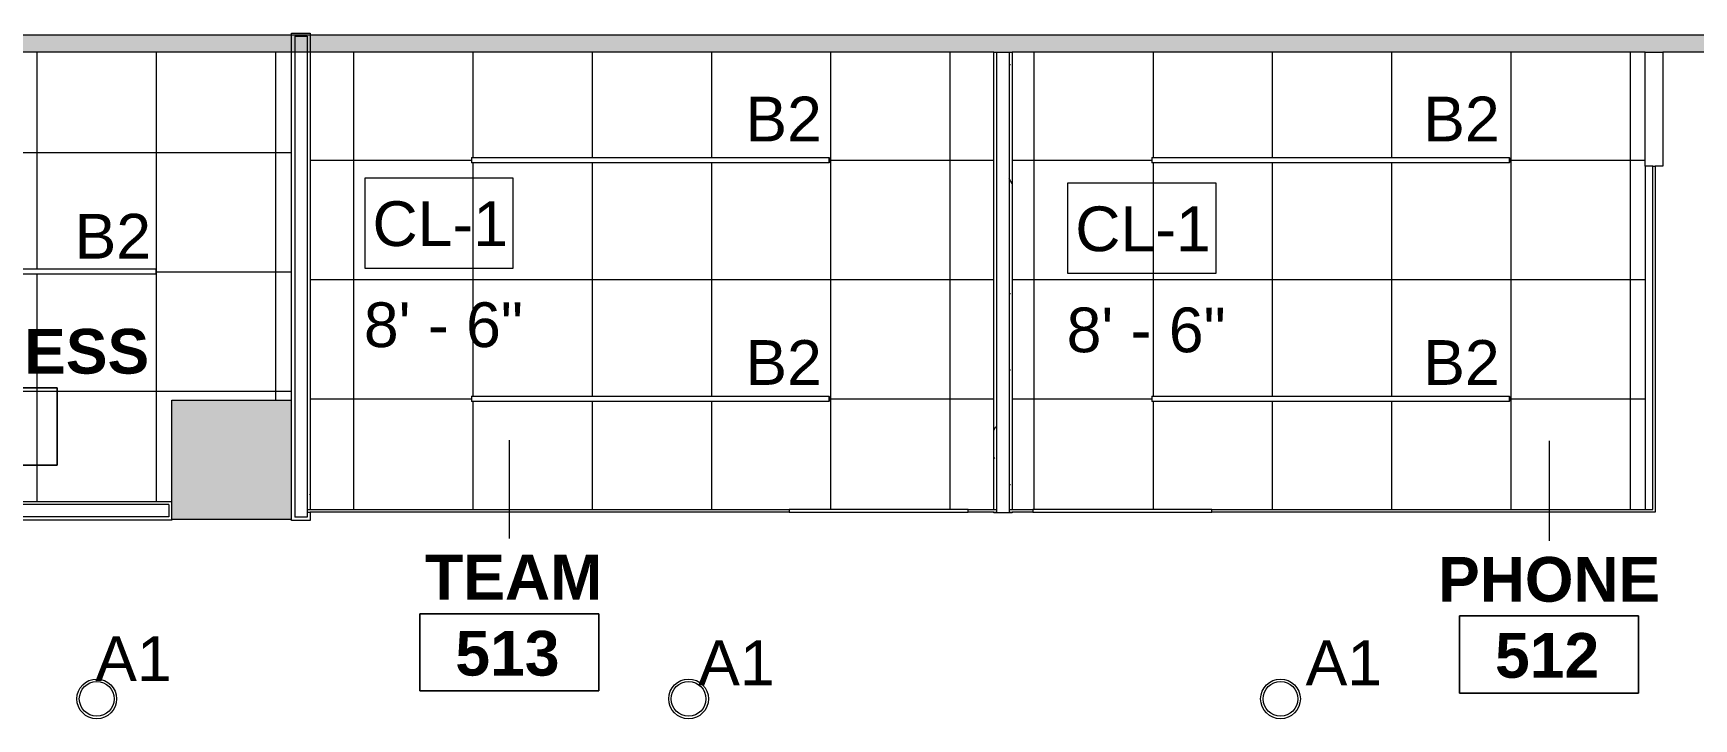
# Model space of a CAD drawing. Header units: inches. Extents: x 0 to 1865, y 0 to 1094.
# Drawn here: x 1041.1 to 1375.2, y 613.3 to 751.3 of the extents above; entities that cross this region are included whole.
import ezdxf

# ---------------------------------------------------------------- set-up
doc = ezdxf.new("R2010")
doc.units = ezdxf.units.IN
doc.header["$MEASUREMENT"] = 0
for name, color, linetype, lineweight in [('A-AREA-IDEN', 2, 'Continuous', 9), ('A-CLNG', 13, 'Continuous', 13), ('A-CLNG-IDEN', 151, 'Continuous', 9), ('A-CLNG-PATT', 13, 'Continuous', 13), ('A-WALL', 113, 'Continuous', 13), ('A-WALL-PATT', 111, 'Continuous', 13), ('E-LITE-EQPM', 33, 'Continuous', 9), ('E-LITE-EQPM-IDEN', 33, 'Continuous', 9), ('I-WALL', 2, 'Continuous', 13), ('S-COLS', 52, 'Continuous', 13)]:
    doc.layers.add(name, color=color, linetype=linetype, lineweight=lineweight)
doc.styles.add('Arial', font='arial.ttf', dxfattribs={"height": 9})
doc.styles.add('Swis721 Lt BT', font='swissl.ttf', dxfattribs={"height": 9})
doc.styles.add('Swis721 Lt BT_B', font='', dxfattribs={"height": 9})
doc.styles.get('Swis721 Lt BT_B').set_extended_font_data('Swis721 Lt BT', bold=True)
pattern_1 = [(0, (0, 0), (30.72, 7.68), [1.267, -21.773, 1.267, -21.773, -122.88]), (0, (0, 0), (30.72, 7.68), [-46.08, 1.267, -44.813, 1.267, -21.773, -53.76]), (0, (0, 0), (30.72, 7.68), [-115.2, 1.267, -14.093, 1.267, -37.133]), (120, (11.52, 3.84), (-22.011075, 22.7643), [1.267, -21.773, 1.267, -21.773, -122.88]), (120, (11.52, 3.84), (-22.011075, 22.7643), [-46.08, 1.267, -44.813, 1.267, -21.773, -53.76]), (120, (11.52, 3.84), (-22.011075, 22.7643), [-115.2, 1.267, -14.093, 1.267, -37.133]), (240, (15.36, 19.2), (-8.708925, -30.4443), [1.267, -21.773, 1.267, -21.773, -122.88]), (240, (15.36, 19.2), (-8.708925, -30.4443), [-46.08, 1.267, -44.813, 1.267, -21.773, -53.76]), (240, (15.36, 19.2), (-8.708925, -30.4443), [-115.2, 1.267, -14.093, 1.267, -37.133])]

# ---------------------------------------------------------------- blocks, each defined once
blk = doc.blocks.new('Concrete-Rectangular-Column - 24_ X 24_-6973359-REFLECTED CEILING PLAN')
at = {"layer": 'S-COLS', "lineweight": 9}
blk.add_hatch(color=7, dxfattribs=at).paths.add_polyline_path([(12, -12), (12, 12), (-12, 12), (-12, -12)], flags=0)
at = {"layer": 'S-COLS', "color": 8, "lineweight": 20}
for p, q in [((-12, 12), (12, 12)), ((-12, -12), (-12, 12)), ((12, 12), (12, -12)), ((12, -12), (-12, -12))]:
    blk.add_line(p, q, dxfattribs=at)
blk = doc.blocks.new('L-PENDANT_FOCAL POINT 3_5 CYLINDER - L-PENDANT_FOCAL POINT 3_5 CYLINDER-7826649-REFLECTED CEILING PLAN')
at = {"layer": 'E-LITE-EQPM'}
for radius in [4, 3.5]:
    blk.add_circle((-0.125, 0), radius, dxfattribs=at)
blk = doc.blocks.new('Lighting fixture TBLS-HX-4-15-B-U-W - TBLS-HX-4-24 - 6_-7900651-REFLECTED CEILING PLAN')
at = {"layer": 'E-LITE-EQPM'}
for p, q in [((-0.5375, 23.675), (0.5375, 23.675)), ((-0.5375, 23.675), (-0.5375, -48.325)), ((-0.46875, 23.753125), (0.46875, 23.753125)), ((-0.46875, 23.753125), (-0.46875, 23.675)), ((0.46875, 23.675), (0.46875, 23.753125)), ((0.5375, -48.325), (0.5375, 23.675)), ((0.5375, -48.325), (-0.5375, -48.325))]:
    blk.add_line(p, q, dxfattribs=at)
blk = doc.blocks.new('Room Tag - Room Name and Number-3379422-REFLECTED CEILING PLAN')
at = {"layer": 'A-AREA-IDEN'}
for p, q in [((-0.1881, -0.1636), (-0.1881, -0.0018)), ((-0.1881, -0.0018), (0.1869, -0.0018)), ((0.1869, -0.0018), (-0.1881, -0.0018)), ((-0.1881, -0.0018), (-0.1881, -0.1636)), ((0.1869, -0.0018), (0.1869, -0.1636)), ((0.1869, -0.1636), (0.1869, -0.0018)), ((0.1869, -0.1636), (-0.1881, -0.1636)), ((-0.1881, -0.1636), (0.1869, -0.1636))]:
    blk.add_line(p, q, dxfattribs=at)

msp = doc.modelspace()

# ---------------------------------------------------------------- hatches: boundary and pattern name
at = {"layer": 'A-CLNG-PATT'}
h = msp.add_hatch(dxfattribs=at)
h.set_pattern_fill('FP_8', color=256, style=0, pattern_type=2)
h.set_pattern_definition([(0, (1161.906, 703.213), (0, -24), []), (270, (1161.906, 703.213), (-24, -1e-15), [])])
h.paths.add_polyline_path([(1068.38, 657.05), (1069, 657.05), (1069, 677.43), (1093.12, 677.43), (1093.12, 747.43), (966.69, 747.43), (966.69, 657.05), (969.38, 657.05), (969.38, 657.8), (971, 657.8), (971, 693.8), (971.5, 693.8), (971.5, 657.8), (1008.62, 657.8), (1008.62, 657.05), (1045.27, 657.05)], flags=0)
h.paths.add_polyline_path([(1065.84, 702.79), (993.84, 702.8), (993.84, 703.87), (1065.84, 703.87)], flags=0)
h = msp.add_hatch(dxfattribs=at)
h.set_pattern_fill('FP_13', color=256, style=0, pattern_type=2)
h.set_pattern_definition([(180, (1153.625, 701.713), (3e-15, 24), []), (90, (1153.625, 701.713), (24, -1e-15), [])])
h.paths.add_polyline_path([(1096.87, 655.43), (1234.38, 655.43), (1234.38, 747.43), (1096.87, 747.43), (1096.87, 680.91)], flags=0)
h.paths.add_polyline_path([(1201.3, 677.18), (1129.3, 677.19), (1129.3, 678.26), (1201.3, 678.26)], flags=0)
h.paths.add_polyline_path([(1201.3, 725.18), (1129.3, 725.19), (1129.3, 726.26), (1201.3, 726.26)], flags=0)
h = msp.add_hatch(dxfattribs=at)
h.set_pattern_fill('FP_14', color=256, style=0, pattern_type=2)
h.set_pattern_definition([(180, (1290.5, 701.713), (3e-15, 24), []), (90, (1290.5, 701.713), (24, -1e-15), [])])
h.paths.add_polyline_path([(1238.12, 655.43), (1365.5, 655.43), (1365.5, 747.43), (1238.12, 747.43), (1238.12, 680.91)], flags=0)
h.paths.add_polyline_path([(1338.17, 676.61), (1338.17, 677.17), (1266.17, 677.18), (1266.17, 678.25), (1338.17, 678.25)], flags=0)
h.paths.add_polyline_path([(1338.18, 723.92), (1338.18, 725.17), (1266.18, 725.18), (1266.18, 726.25), (1338.18, 726.25)], flags=0)
at = {"layer": 'A-WALL-PATT', "lineweight": 9}
msp.add_hatch(color=7, dxfattribs=at).paths.add_polyline_path([(1462.13, 747.43), (1462.13, 750.93), (963.56, 750.93), (963.56, 747.43), (1456.98, 747.43)], flags=0)
h = msp.add_hatch(dxfattribs=at)
h.set_pattern_fill('FP_1', color=256, style=0, pattern_type=2)
h.set_pattern_definition(pattern_1)
h.paths.add_polyline_path([(1096.87, 653.25), (1096.87, 654.93), (1096.25, 654.93), (1096.25, 653.25)], flags=0)
h.paths.add_polyline_path([(1096.87, 655.43), (1096.87, 747.43), (1096.25, 747.43), (1096.25, 655.43)], flags=0)
h.paths.add_polyline_path([(1096.25, 750.93), (1096.87, 750.93), (1096.87, 751.25), (1096.25, 751.25)], flags=0)
h = msp.add_hatch(dxfattribs=at)
h.set_pattern_fill('FP_1', color=256, style=0, pattern_type=2)
h.set_pattern_definition(pattern_1)
h.paths.add_polyline_path([(1234.38, 654.75), (1237.5, 654.75), (1237.5, 654.93), (1234.38, 654.93)], flags=0)
h.paths.add_polyline_path([(1234.38, 655.43), (1235, 655.43), (1235, 747.43), (1234.38, 747.42), (1234.38, 680.91)], flags=0)
h = msp.add_hatch(dxfattribs=at)
h.set_pattern_fill('FP_1', color=256, style=0, pattern_type=2)
h.set_pattern_definition(pattern_1)
h.paths.add_polyline_path([(1237.5, 654.75), (1238.12, 654.75), (1238.12, 654.93), (1237.5, 654.93)], flags=0)
h.paths.add_polyline_path([(1237.5, 655.43), (1238.12, 655.43), (1238.12, 747.43), (1237.5, 747.42), (1237.5, 680.91)], flags=0)
h = msp.add_hatch(dxfattribs=at)
h.set_pattern_fill('FP_1', color=256, style=0, pattern_type=2)
h.set_pattern_definition(pattern_1)
h.paths.add_polyline_path([(1045.27, 653.3), (1069, 653.3), (1069, 653.93), (1008.25, 653.93), (1008.25, 653.3)], flags=0)
h.paths.add_polyline_path([(966.69, 653.3), (969.75, 653.3), (969.75, 653.93), (962.94, 653.93), (962.94, 653.3), (966.06, 653.3)], flags=0)

# ---------------------------------------------------------------- linework, layer by layer
at = {"layer": 'A-AREA-IDEN'}
for p, q in [((1136.91, 669.41), (1136.91, 649.58)), ((1346.18, 669.23), (1346.18, 649.14))]:
    msp.add_line(p, q, dxfattribs=at)
at = {"layer": 'A-CLNG'}
for p, q in [((1365.5, 724.5), (1365.5, 655.43)), ((1093.12, 677.43), (1093, 677.43))]:
    msp.add_line(p, q, dxfattribs=at)
at = {"layer": 'A-CLNG-IDEN', "flags": 128}
for points in [[(1107.9, 722.19), (1137.66, 722.19), (1137.66, 703.95), (1107.9, 703.95)], [(1249.3, 721.15), (1279.06, 721.15), (1279.06, 702.92), (1249.3, 702.92)]]:
    msp.add_lwpolyline(points, close=True, dxfattribs=at)
at = {"layer": 'A-WALL'}
for p, q in [((1093.75, 750.63), (1096.25, 750.63)), ((1093.75, 750.63), (1093.75, 653.88)), ((1096.25, 750.63), (1096.25, 653.88)), ((1234.38, 747.43), (1238.12, 747.43)), ((1235, 655.38), (1235, 747.43)), ((1237.5, 747.43), (1237.5, 655.38)), ((1365.5, 747.43), (1369, 747.43)), ((1367, 724.5), (1367.5, 724.5)), ((1068.38, 656.43), (1008.25, 656.43)), ((1068.38, 656.43), (1068.38, 653.93)), ((1096.25, 655.43), (1096.87, 655.43)), ((1096.25, 654.93), (1096.87, 654.93)), ((1234.38, 655.43), (1235, 655.43)), ((1234.38, 654.93), (1235, 654.93)), ((1237.5, 655.43), (1238.12, 655.43)), ((1237.5, 654.93), (1238.12, 654.93)), ((1068.38, 653.93), (1008.25, 653.93)), ((1096.25, 653.88), (1093.75, 653.88))]:
    msp.add_line(p, q, dxfattribs=at)
at = {"layer": 'I-WALL', "color": 8, "lineweight": 20}
for p, q in [((962.94, 750.93), (1462.13, 750.93)), ((1234.38, 747.43), (966.69, 747.43)), ((1365.5, 747.43), (1238.12, 747.43)), ((1462.13, 747.43), (1369, 747.43))]:
    msp.add_line(p, q, dxfattribs=at)
at = {"layer": 'I-WALL'}
for p, q in [((1093.12, 653.25), (1093.12, 751.25)), ((1093.12, 751.25), (1096.87, 751.25)), ((1096.87, 751.25), (1096.87, 655.43)), ((1234.38, 655.43), (1234.38, 747.43)), ((1238.12, 747.43), (1238.12, 655.43)), ((1365.5, 724.5), (1365.5, 747.43)), ((1369, 747.43), (1369, 724.5)), ((1367, 724.5), (1365.5, 724.5)), ((1367, 655.43), (1367, 724.5)), ((1367.5, 724.5), (1367.5, 654.93)), ((1369, 724.5), (1367.5, 724.5)), ((1008.25, 657.05), (1069, 657.05)), ((1096.87, 655.43), (1193.25, 655.43)), ((1096.87, 654.93), (1096.87, 653.25)), ((1193.25, 654.93), (1096.87, 654.93)), ((1193.25, 655.43), (1193.25, 654.93)), ((1229.25, 654.93), (1229.25, 655.43)), ((1229.25, 655.43), (1234.38, 655.43)), ((1234.38, 654.93), (1229.25, 654.93)), ((1234.38, 654.75), (1234.38, 654.93)), ((1238.12, 655.43), (1242.25, 655.43)), ((1238.12, 654.93), (1238.12, 654.75)), ((1242.25, 654.93), (1238.12, 654.93)), ((1242.25, 655.43), (1242.25, 654.93)), ((1278.25, 654.93), (1278.25, 655.43)), ((1278.25, 655.43), (1367, 655.43)), ((1367.5, 654.93), (1278.25, 654.93)), ((1069, 653.3), (1008.25, 653.3)), ((1069, 653.43), (1069, 653.3)), ((1096.87, 653.25), (1093.12, 653.25)), ((1238.12, 654.75), (1234.38, 654.75))]:
    msp.add_line(p, q, dxfattribs=at)
at = {"layer": 'I-WALL', "lineweight": 9}
for p, q in [((1229.25, 655.43), (1193.25, 655.43)), ((1193.25, 654.93), (1229.25, 654.93)), ((1235, 654.93), (1235, 655.38)), ((1237.5, 655.38), (1237.5, 654.93)), ((1278.25, 655.43), (1242.25, 655.43)), ((1242.25, 654.93), (1278.25, 654.93))]:
    msp.add_line(p, q, dxfattribs=at)

# ---------------------------------------------------------------- block references
at = {"layer": 'A-AREA-IDEN', "xscale": 95.99999999999994, "yscale": 95.99999999999994, "zscale": 95.99999999999994}
for p in [(1027.98, 680.09), (1136.96, 634.65), (1346.17, 634.21)]:
    msp.add_blockref('Room Tag - Room Name and Number-3379422-REFLECTED CEILING PLAN', p, dxfattribs=at)
at = {"layer": 'E-LITE-EQPM', "extrusion": (0, 0, -1), "rotation": 90.00343804112106}
for p in [(-1177.63, 725.72), (-1314.5, 725.71), (-1042.16, 703.33), (-1177.62, 677.72), (-1314.5, 677.71)]:
    msp.add_blockref('Lighting fixture TBLS-HX-4-15-B-U-W - TBLS-HX-4-24 - 6_-7900651-REFLECTED CEILING PLAN', p, dxfattribs=at)
at = {"layer": 'E-LITE-EQPM'}
for p in [(1054.03, 617.34), (1173.12, 617.34), (1292.22, 617.34)]:
    msp.add_blockref('L-PENDANT_FOCAL POINT 3_5 CYLINDER - L-PENDANT_FOCAL POINT 3_5 CYLINDER-7826649-REFLECTED CEILING PLAN', p, dxfattribs=at)
at = {"layer": 'S-COLS', "lineweight": 9}
msp.add_blockref('Concrete-Rectangular-Column - 24_ X 24_-6973359-REFLECTED CEILING PLAN', (1081, 665.43), dxfattribs=at)

# ---------------------------------------------------------------- texts
at = {"layer": 'A-AREA-IDEN', "char_height": 9, "attachment_point": 1, "style": 'Swis721 Lt BT_B'}
for s, insert, width in [('WELLNESS', (994.62, 691.77), 80.598), ('TEAM', (1119.98, 646.33), 40.905), ('PHONE', (1323.8, 645.89), 53.934), ('513', (1126.05, 631.03), 25.452), ('512', (1335.25, 630.59), 25.452)]:
    msp.add_mtext(s, dxfattribs=dict(at, insert=insert, width=width))
at = {"layer": 'A-CLNG-IDEN', "char_height": 9, "attachment_point": 1, "style": 'Swis721 Lt BT'}
for s, insert, width in [('CL-1', (1109.4, 717.44), 32.118), ('CL-1', (1250.8, 716.4), 32.118), ('8\' - 6"', (1107.66, 697.11), 36.36), ('8\' - 6"', (1249.06, 696.07), 36.36)]:
    msp.add_mtext(s, dxfattribs=dict(at, insert=insert, width=width))
at = {"layer": 'E-LITE-EQPM-IDEN', "char_height": 9, "width": 18.786, "attachment_point": 1, "style": 'Arial'}
for s, insert in [('B2', (1184.42, 738.49)), ('B2', (1320.82, 738.49)), ('B2', (1049.46, 714.91)), ('B2', (1184.42, 689.51)), ('B2', (1320.82, 689.51)), ('A1', (1053.61, 629.92)), ('A1', (1174.92, 629.09)), ('A1', (1297.15, 629.09))]:
    msp.add_mtext(s, dxfattribs=dict(at, insert=insert))

doc.saveas('drawing.dxf')
